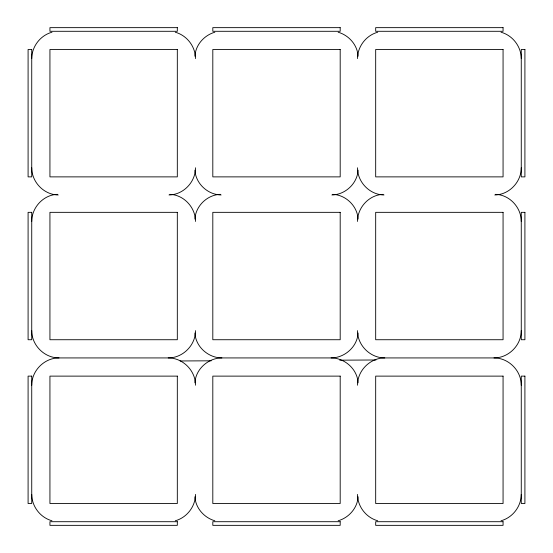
<?xml version="1.0" encoding="UTF-8"?>
<svg xmlns="http://www.w3.org/2000/svg" width="553" height="553" viewBox="0 0 553 553"><rect width="100%" height="100%" fill="white"/><g stroke="black" fill="none" stroke-linecap="round" stroke-linejoin="round"><path stroke-width="0.83" d="M31.735 58.59C31.804 46.521 40.328 35.406 51.968 32.219M31.735 221.442C31.694 207.513 43.41 194.746 57.464 194.352M31.735 385.227C31.645 370.614 44.42 357.832 59.033 357.929L168.223 357.929C182.829 357.832 195.61 370.614 195.52 385.227M194.919 56.233C195.506 44.993 204.154 35.247 214.841 32.219M195.52 167.773C195.582 182.041 183.34 194.829 169.004 194.967M194.919 219.085C195.596 206.006 207.278 194.767 220.336 194.352M195.52 330.632C195.61 345.238 182.829 358.019 168.223 357.929M194.919 382.87C195.596 369.121 208.301 357.909 221.905 357.929L331.095 357.929C344.699 357.909 357.404 369.121 358.081 382.87M195.52 494.41C195.451 506.479 186.928 517.594 175.287 520.781M357.48 58.59C357.549 46.521 366.072 35.406 377.713 32.219M358.081 170.13C357.404 183.541 345.217 194.787 331.883 194.967M357.48 221.442C357.438 207.513 369.162 194.746 383.208 194.352M358.081 332.982C357.404 346.738 344.699 357.943 331.095 357.929M357.48 385.227C357.39 370.614 370.171 357.832 384.777 357.929L493.967 357.929C508.58 357.832 521.355 370.614 521.265 385.227M358.081 496.767C357.494 508.007 348.846 517.753 338.159 520.781M521.265 167.773C521.334 182.041 509.085 194.829 494.755 194.967M521.265 330.632C521.355 345.238 508.58 358.019 493.967 357.929M521.265 494.41C521.196 506.479 512.672 517.594 501.032 520.781M180.154 360.964L211.211 360.812M339.729 360.169L375.957 359.989M495.536 194.352C509.59 194.746 521.306 207.513 521.265 221.442M383.996 194.967C369.66 194.829 357.418 182.041 357.48 167.773M332.664 194.352C345.722 194.767 357.404 206.006 358.081 219.085M221.117 194.967C207.783 194.787 195.596 183.541 194.919 170.13M169.792 194.352C183.838 194.746 195.562 207.513 195.52 221.442M58.245 194.967C43.915 194.829 31.666 182.041 31.735 167.773M384.777 357.929C370.171 358.019 357.39 345.238 357.48 330.632M221.905 357.929C208.301 357.943 195.596 346.738 194.919 332.982M59.033 357.929C44.42 358.019 31.645 345.238 31.735 330.632M501.032 32.219C512.672 35.406 521.196 46.521 521.265 58.59M338.159 32.219C348.846 35.247 357.494 44.993 358.081 56.233M175.287 32.219C186.928 35.406 195.451 46.521 195.52 58.59M377.713 520.781C366.072 517.594 357.549 506.479 357.48 494.41M214.841 520.781C204.154 517.753 195.506 508.007 194.919 496.767M51.968 520.781C40.328 517.594 31.804 506.479 31.735 494.41M177.319 27.65L49.936 27.65L49.936 31.293L177.319 31.293L177.319 27.65M340.192 27.65L212.808 27.65L212.808 31.293L340.192 31.293L340.192 27.65M503.064 27.65L375.681 27.65L375.681 31.293L503.064 31.293L503.064 27.65M31.735 49.487L28.092 49.487L28.092 176.877L31.735 176.877L31.735 49.487M177.319 49.487L49.936 49.487L49.936 176.877L177.319 176.877L177.319 49.487M340.192 49.487L212.808 49.487L212.808 176.877L340.192 176.877L340.192 49.487M503.064 49.487L375.681 49.487L375.681 176.877L503.064 176.877L503.064 49.487M524.908 49.487L521.265 49.487L521.265 176.877L524.908 176.877L524.908 49.487M31.735 212.338L28.092 212.338L28.092 339.729L31.735 339.729L31.735 212.338M177.319 212.338L49.936 212.338L49.936 339.729L177.319 339.729L177.319 212.338M340.192 212.338L212.808 212.338L212.808 339.729L340.192 339.729L340.192 212.338M503.064 212.338L375.681 212.338L375.681 339.729L503.064 339.729L503.064 212.338M524.908 212.338L521.265 212.338L521.265 339.729L524.908 339.729L524.908 212.338M31.735 376.123L28.092 376.123L28.092 503.513L31.735 503.513L31.735 376.123M177.319 376.123L49.936 376.123L49.936 503.513L177.319 503.513L177.319 376.123M340.192 376.123L212.808 376.123L212.808 503.513L340.192 503.513L340.192 376.123M503.064 376.123L375.681 376.123L375.681 503.513L503.064 503.513L503.064 376.123M524.908 376.123L521.265 376.123L521.265 503.513L524.908 503.513L524.908 376.123M177.319 521.707L49.936 521.707L49.936 525.35L177.319 525.35L177.319 521.707M340.192 521.707L212.808 521.707L212.808 525.35L340.192 525.35L340.192 521.707M503.064 521.707L375.681 521.707L375.681 525.35L503.064 525.35L503.064 521.707"/></g></svg>
